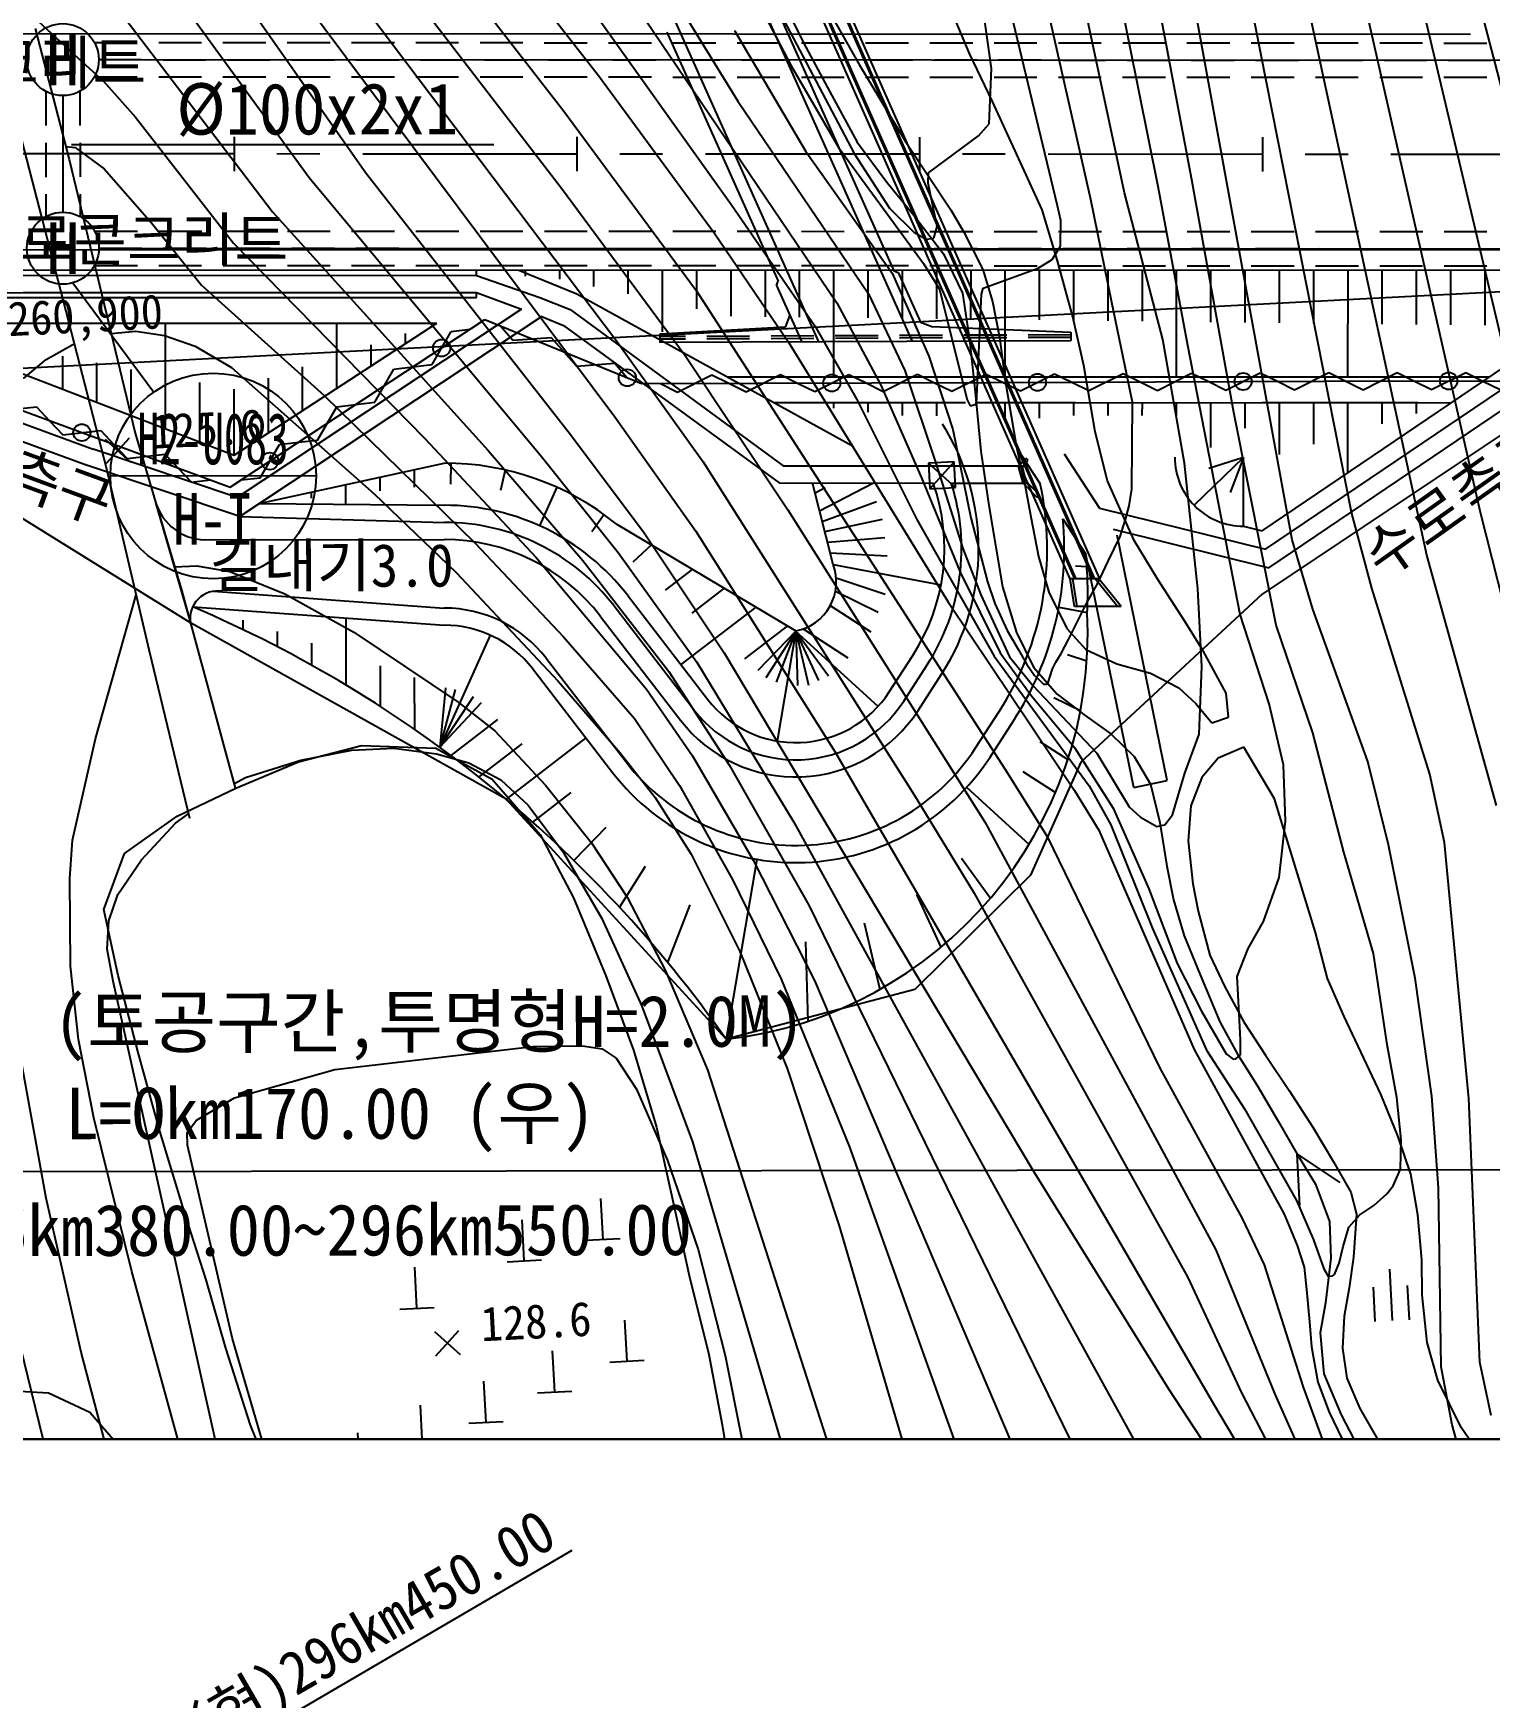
# Model space of a CAD drawing. Header units: millimetres. Extents: x 14054 to 14850, y 1103 to 1809.
# Drawn here: x 14189.6 to 14274.6, y 1376.3 to 1473.4 of the extents above; entities that cross this region are included whole.
import ezdxf
from ezdxf.enums import TextEntityAlignment as Align
from ezdxf.xclip import XClip

# ---------------------------------------------------------------- set-up
doc = ezdxf.new("R2010")
doc.units = ezdxf.units.MM
doc.header["$LTSCALE"] = 10
doc.header["$MEASUREMENT"] = 0
doc.header["$XCLIPFRAME"] = 2
doc.linetypes.add('CENTER', pattern=[2, 1.25, -0.25, 0.25, -0.25])
doc.linetypes.add('HIDDEN', pattern=[0.375, 0.25, -0.125])
for name, color, linetype in [('TN-MANH', 4, 'Continuous'), ('TZ-BASE', 253, 'Continuous'), ('TZ-CABL', 4, 'Continuous'), ('TZ-LEAL', 1, 'Continuous'), ('TZ-LEAT', 3, 'Continuous')]:
    doc.layers.add(name, color=color, linetype=linetype)
doc.layers.add('TX-PAPR', color=2, linetype='Continuous', plot=False)
doc.styles.add('GR', font='GulimChe.ttf')
doc.styles.add('HANA', font='GulimChe.ttf')
doc.styles.get("Standard").update_dxf_attribs({"font": 'GulimChe.ttf'})
doc.styles.add('굴림체', font='GulimChe.ttf')
doc.linetypes.add('I_LINE', pattern='A,3.5,["I",Standard,S=1,R=0,X=-1,Y=-0.5],3.5', length=7)
doc.linetypes.add('ZIGZAG', pattern='A,0.0001,-0.2,[131,ltypeshp.shx,S=0.2,R=0,X=-0.2,Y=0],-0.4,[131,ltypeshp.shx,S=0.2,R=180,X=0.2,Y=0],-0.2', length=0.8001)
doc.dimstyles.get("Standard").update_dxf_attribs({"dimtxt": 0.18, "dimasz": 0.18, "dimexe": 0.18, "dimexo": 0.0625, "dimgap": 0.09, "dimtad": 0, "dimtih": 1, "dimtoh": 1, "dimdec": 4, "dimzin": 0, "dimdsep": 46, "dimtxsty": 'Standard', "dimcen": 0.09, "dimadec": 0, "dimazin": 0, "dimtfac": 1, "dimtdec": 4, "dimtofl": 0, "dimtmove": 0, "dimatfit": 3, "dimfxl": 0, "dimtolj": 1, "dimtzin": 0, "dimarcsym": 0})

# ---------------------------------------------------------------- blocks, each defined once
blk = doc.blocks.new('JD-SSG3')
at = {"layer": 'TZ-BASE'}
for p, q in [((85.245, 28.416), (108.761, -24.807)), ((85.522, 28.416), (109.038, -24.807)), ((85.599, 28.416), (109.115, -24.807)), ((86.62, 28.416), (110.136, -24.807)), ((86.696, 28.415), (110.213, -24.807)), ((86.972, 28.415), (110.489, -24.807)), ((77.084, 23.025, 112), (89.392, 3.058, 112)), ((74.611, 21.697, 113), (95.175, -8.715, 113)), ((63.198, 18.698, 117), (79.096, -2.019, 117)), ((108.037, -3.054, 110), (102.712, 19.171, 110)), ((109.997, -2.674, 111), (105.085, 19.023, 111)), ((111.957, -2.294, 112), (107.349, 19.297, 112)), ((113.917, -1.914, 113), (109.715, 19.017, 113)), ((115.876, -1.534, 114), (112.049, 18.807, 114)), ((61.211, 17.058, 118), (82.319, -10.929, 118)), ((67.603, 17.446, 116), (79.181, 2.55, 116)), ((59.044, 15.656, 119), (82.224, -15.364, 119)), ((72.023, 16.428, 115), (81.254, 4.551, 115)), ((75.588, 15.859, 114), (89.018, -2.994, 114)), ((56.839, 14.351, 120), (67.678, -1.118, 120)), ((88.063, 13.666, 110), (92.5, 5.127, 110)), ((88.812, 13.996, 109), (96.186, 0.005, 109)), ((48.796, -3.795), (44.752, 11.709)), ((54.611, 12.031, 121), (64.371, -1.389, 121)), ((84.171, 11.211, 164.723), (94.102, -10.988, 164.723)), ((89.638, 11.235, 164.723), (99.569, -10.965, 164.723)), ((132.73, -20.946, 118), (125.51, 10.789, 118)), ((117.836, -1.154, 115), (115.788, 10.068, 115)), ((125.205, -20.925, 116), (119.043, 10.198, 116)), ((140.304, -37.726, 119), (128.915, 10.432, 119)), ((91.757, 9.443), (93.233, 6.461)), ((102.904, 5.849, 107.485), (101.51, 9.188, 107.485)), ((53.323, 8.281, 122), (62.244, -3.388, 122)), ((104.187, 4.968, 109), (103.712, 8.418, 109)), ((139.197, -16.3, 120), (132.686, 8.703, 120)), ((132.144, 6.952), (0.003, 7)), ((48.396, 7.302, 126.025), (50.366, -0.345, 126.025)), ((48.553, 7.747, 123), (50.913, 5.546, 123)), ((85.247, 7.092, 164.723), (91.748, -7.44, 164.723)), ((89.189, 7.181, 111), (93.365, 0.119, 111)), ((91.992, 7.686, 164.723), (98.492, -6.845, 164.723)), ((95.08, 7.662, 107.485), (96.472, 5.206, 107.485)), ((129.603, -23.429, 117), (122.862, 7.698, 117)), ((93.233, 6.461), (94.626, 3.857)), ((104.254, 3.034, 107.485), (102.904, 5.849, 107.485)), ((50.913, 5.546, 123), (52.376, 4.228, 123)), ((92.5, 5.127, 110), (95.29, 0.342, 110)), ((96.472, 5.206, 107.485), (97.674, 3.19, 107.485)), ((104.052, 1.745, 109), (104.187, 4.968, 109)), ((52.376, 4.228, 123), (54.253, 2.125, 123)), ((81.254, 4.551, 115), (88.004, -4.617, 115)), ((89.392, 3.058, 112), (97.009, -8.177, 112)), ((94.626, 3.857), (96.355, 0.666)), ((97.674, 3.19, 107.485), (99.172, 0.712, 107.485)), ((105.794, -0.305, 107.485), (104.254, 3.034, 107.485)), ((54.253, 2.125, 123), (59.953, -5.234, 123)), ((79.181, 2.55, 116), (86.983, -8.012, 116)), ((60, 0.978), (60, -1.022)), ((100.527, -1.118, 109), (103.442, 1.032, 109)), ((103.442, 1.032, 109), (104.052, 1.745, 109)), ((50.171, 0.413, 124), (50.718, 0.349, 124)), ((50.718, 0.349, 124), (52.408, -0.88, 124)), ((80, 0.971), (80, -1.029)), ((93.365, 0.119, 111), (98.393, -6.985, 111)), ((95.29, 0.342, 110), (100.23, -6.415, 110)), ((96.186, 0.005, 109), (98.244, -3.187, 109)), ((96.355, 0.666), (98.083, -1.665)), ((99.172, 0.712, 107.485), (100.479, -1.261, 107.485)), ((100, 0.963), (100, -1.037)), ((120, 0.956), (120, -1.044)), ((-0.005, -14.992), (280, -0.472)), ((50.366, -0.345, 126.025), (52.548, -9.358, 126.025)), ((52.408, -0.88, 124), (55.184, -4.031, 124)), ((107.146, -3.288, 107.485), (105.794, -0.305, 107.485)), ((64.371, -1.389, 121), (77.929, -17.668, 121)), ((67.678, -1.118, 120), (79.623, -16.393, 120)), ((98.083, -1.665), (99.642, -3.575)), ((100.479, -1.261, 107.485), (101.828, -3.276, 107.485)), ((100.494, -1.733, 109), (100.527, -1.118, 109)), ((101.016, -4.254, 109), (100.494, -1.733, 109)), ((115.645, -11.199, 113), (113.917, -1.914, 113)), ((118.328, -15.106, 114), (115.876, -1.534, 114)), ((121.737, -22.531, 115), (117.836, -1.154, 115)), ((79.096, -2.019, 117), (86.322, -11.787, 117)), ((111.207, -8.688, 111), (109.997, -2.674, 111)), ((114.198, -10.839, 112), (111.957, -2.294, 112)), ((52.544, -18.335), (48.796, -3.795)), ((62.244, -3.388, 122), (74.824, -17.33, 122)), ((89.018, -2.994, 114), (93.888, -10.048, 114)), ((98.244, -3.187, 109), (99.662, -4.581, 109)), ((99.642, -3.575), (101.391, -5.841)), ((101.828, -3.276, 107.485), (102.586, -4.578, 107.485)), ((108.055, -6.25, 107.485), (107.146, -3.288, 107.485)), ((108.239, -3.897, 110), (108.037, -3.054, 110)), ((55.184, -4.031, 124), (58.087, -7.673, 124)), ((88.004, -4.617, 115), (92.349, -10.999, 115)), ((99.662, -4.581, 109), (100.376, -4.996, 109)), ((100.836, -4.93, 109), (101.016, -4.254, 109)), ((102.586, -4.578, 107.485), (103.684, -6.762, 107.485)), ((108.211, -5.391, 110), (108.239, -3.897, 110)), ((59.953, -5.234, 123), (71.132, -16.622, 123)), ((100.376, -4.996, 109), (100.836, -4.93, 109)), ((107.741, -6.181, 110), (108.211, -5.391, 110)), ((264.797, -6.863), (-0.002, -6.779)), ((100.23, -6.415, 110), (101.166, -7.908, 110)), ((101.391, -5.841), (102.509, -8.152)), ((103.684, -6.762, 107.485), (104.254, -8.632, 107.485)), ((103.699, -7.841, 110), (106.925, -6.677, 110)), ((106.925, -6.677, 110), (107.741, -6.181, 110)), ((108.944, -9.527, 107.485), (108.055, -6.25, 107.485)), ((27.757, -7.088), (74.142, -7.103)), ((58.087, -7.673, 124), (65.245, -14.115, 124)), ((74.142, -7.103), (74.142, -6.802)), ((74.142, -7.103), (77.84, -8.386)), ((76.605, -6.803), (79.997, -8.184)), ((76.998, -7.158), (76.998, -6.803)), ((78.998, -7.323), (78.998, -6.804)), ((80.998, -7.757), (80.998, -6.805)), ((82.998, -8.191), (82.998, -6.805)), ((84.997, -10.403), (84.998, -6.806)), ((86.997, -9.059), (86.998, -6.807)), ((88.997, -9.493), (88.998, -6.807)), ((90.997, -9.517), (90.998, -6.808)), ((91.647, -7.704, 164.723), (91.748, -7.44, 164.723)), ((91.647, -7.704, 164.723), (93.118, -10.992, 164.723)), ((92.997, -9.54), (92.998, -6.808)), ((94.996, -13.019), (94.998, -6.809)), ((96.997, -9.588), (96.998, -6.81)), ((98.393, -6.985, 111), (100.529, -11.813, 111)), ((98.492, -6.845, 164.723), (98.757, -6.946, 164.723)), ((98.757, -6.946, 164.723), (100.048, -9.834, 164.723)), ((98.997, -9.612), (98.998, -6.81)), ((100.997, -9.636), (100.998, -6.811)), ((102.997, -9.659), (102.998, -6.812)), ((104.996, -13.022), (104.998, -6.812)), ((106.997, -9.707), (106.998, -6.813)), ((108.997, -9.731), (108.998, -6.813)), ((110.997, -9.754), (110.998, -6.814)), ((112.997, -9.778), (112.998, -6.815)), ((114.996, -13.025), (114.998, -6.815)), ((116.997, -9.826), (116.998, -6.816)), ((118.997, -9.849), (118.998, -6.817)), ((120.997, -9.873), (120.998, -6.817)), ((122.997, -9.897), (122.998, -6.818)), ((124.996, -13.029), (124.998, -6.819)), ((126.997, -9.944), (126.998, -6.819)), ((128.997, -9.968), (128.998, -6.82)), ((130.997, -9.992), (130.998, -6.82)), ((132.997, -10.016), (132.998, -6.821)), ((27.756, -8.088), (74.142, -8.103)), ((27.756, -8.388), (74.142, -8.403)), ((32.176, -8.089), (70.847, -8.101)), ((32.176, -8.389), (70.847, -8.401)), ((74.142, -8.403), (74.142, -8.103)), ((74.142, -8.103), (76.777, -9.076)), ((77.84, -8.386), (79.606, -9.105)), ((79.997, -8.184), (96.09, -17.04)), ((86.983, -8.012, 116), (104.98, -35.884, 116)), ((95.175, -8.715, 113), (97.731, -13.506, 113)), ((97.009, -8.177, 112), (99.13, -12.659, 112)), ((101.166, -7.908, 110), (101.928, -10.966, 110)), ((102.509, -8.152), (102.913, -10.862)), ((103.326, -14.623, 110), (103.612, -8.204, 110)), ((103.612, -8.204, 110), (103.699, -7.841, 110)), ((104.254, -8.632, 107.485), (104.658, -10.712, 107.485)), ((112.422, -14.499, 111), (111.207, -8.688, 111)), ((119.993, -22.007), (139.998, -8.473)), ((52.548, -9.358, 126.025), (54.221, -16.313, 126.025)), ((76.777, -9.076), (60.178, -20.066)), ((77.947, -9.509), (60.323, -21.169)), ((77.947, -9.509), (79.214, -10.025)), ((79.606, -9.105), (92.042, -18.217)), ((92.181, -10.123, 164.723), (92.433, -9.462, 164.723)), ((109.58, -12.363, 107.485), (108.944, -9.527, 107.485)), ((120.185, -23.085), (140.368, -9.43)), ((39.997, -9.892), (71.833, -9.902)), ((39.997, -9.892), (59.994, -17.588)), ((52.819, -10.486, 125), (54.266, -10.356, 125)), ((54.266, -10.356, 125), (55.931, -10.605, 125)), ((55.931, -10.605, 125), (57.729, -11.244, 125)), ((55.995, -16.049), (55.997, -9.897)), ((59.994, -17.588), (71.833, -9.902)), ((65.996, -13.692), (65.997, -9.9)), ((69.997, -11.094), (69.997, -10.498)), ((71.546, -12.309), (72.666, -10.373)), ((72.666, -10.373), (73.776, -10.241)), ((75.535, -10.052), (76.272, -10.893)), ((79.214, -10.025), (91.802, -19.217)), ((92.181, -10.123, 164.723), (84.835, -10.527, 164.723)), ((84.835, -10.527, 164.723), (84.838, -11.027, 164.723)), ((93.888, -10.048, 114), (96.332, -14.352, 114)), ((100.048, -9.834, 164.723), (100.709, -10.086, 164.723)), ((100.709, -10.086, 164.723), (108.83, -10.426, 164.723)), ((108.83, -10.426, 164.723), (108.833, -10.926, 164.723)), ((120.377, -24.162), (140.738, -10.387)), ((49.034, -12.007, 125), (50.583, -11.14, 125)), ((50.583, -11.14, 125), (50.681, -11.11, 125)), ((57.729, -11.244, 125), (59.851, -12.483, 125)), ((67.996, -12.393), (67.996, -11.147)), ((76.272, -10.893), (78.502, -10.723)), ((78.502, -10.723), (79.239, -11.564)), ((79.239, -11.564), (79.975, -12.405)), ((82.319, -10.929, 118), (87.369, -17.977, 118)), ((108.833, -10.926, 164.723), (84.838, -11.027, 164.723)), ((92.349, -10.999, 115), (94.933, -15.199, 115)), ((101.928, -10.966, 110), (102.775, -14.37, 110)), ((102.913, -10.862), (103.234, -13.91)), ((104.658, -10.712, 107.485), (105.02, -13.36, 107.485)), ((115.45, -18.066, 112), (114.198, -10.839, 112)), ((118.698, -26.884, 113), (115.645, -11.199, 113)), ((47.704, -13.12, 125), (49.034, -12.007, 125)), ((49.996, -13.74), (49.996, -11.817)), ((51.995, -14.509), (51.996, -12.202)), ((53.995, -15.279), (53.996, -12.588)), ((59.851, -12.483, 125), (68.162, -19.843, 125)), ((63.995, -14.99), (63.996, -12.445)), ((68.205, -14.509), (69.325, -12.574)), ((69.325, -12.574), (70.435, -12.441)), ((70.435, -12.441), (71.546, -12.309)), ((79.975, -12.405), (82.205, -12.235)), ((82.205, -12.235), (82.942, -13.076)), ((86.322, -11.787, 117), (92.315, -20.786, 117)), ((100.529, -11.813, 111), (101.93, -16.087, 111)), ((110.239, -16.23, 107.485), (109.58, -12.363, 107.485)), ((139.996, -12.363), (119.992, -25.707)), ((139.996, -12.363), (119.992, -25.707)), ((57.995, -16.818), (57.996, -13.358)), ((61.995, -16.289), (61.996, -13.094)), ((84.875, -13.413), (85.876, -13.91)), ((85.876, -13.91), (87.874, -12.904)), ((87.874, -12.904), (88.875, -13.401)), ((88.78, -13.017), (133.261, -13.031)), ((88.875, -13.401), (89.876, -13.898)), ((89.876, -13.898), (91.874, -12.893)), ((91.874, -12.893), (92.875, -13.39)), ((92.875, -13.39), (93.876, -13.887)), ((93.876, -13.887), (95.874, -12.882)), ((95.874, -12.882), (96.875, -13.379)), ((96.875, -13.379), (97.876, -13.876)), ((97.731, -13.506, 113), (100.119, -18.922, 113)), ((97.876, -13.876), (99.874, -12.87)), ((99.13, -12.659, 112), (100.943, -18.061, 112)), ((99.874, -12.87), (100.875, -13.367)), ((100.875, -13.367), (101.876, -13.865)), ((101.876, -13.865), (103.874, -12.859)), ((103.874, -12.859), (104.875, -13.356)), ((104.875, -13.352), (105.877, -13.847)), ((105.02, -13.36, 107.485), (105.339, -15.294, 107.485)), ((105.877, -13.847), (107.873, -12.839)), ((107.873, -12.839), (108.875, -13.335)), ((108.875, -13.335), (109.877, -13.83)), ((109.877, -13.83), (111.873, -12.822)), ((111.873, -12.822), (112.875, -13.318)), ((112.875, -13.318), (113.877, -13.814)), ((113.877, -13.814), (115.873, -12.805)), ((115.873, -12.805), (116.875, -13.301)), ((116.875, -13.301), (117.877, -13.797)), ((117.877, -13.797), (119.873, -12.788)), ((119.873, -12.788), (120.875, -13.284)), ((119.996, -13.027), (129.09, -13.03)), ((120.875, -13.284), (121.877, -13.78)), ((121.877, -13.78), (123.873, -12.772)), ((123.873, -12.772), (124.875, -13.267)), ((124.875, -13.278), (125.875, -13.777)), ((125.875, -13.777), (127.874, -12.774)), ((127.874, -12.774), (128.875, -13.273)), ((128.875, -13.273), (129.875, -13.772)), ((129.875, -13.772), (131.874, -12.769)), ((131.874, -12.769), (132.875, -13.268)), ((132.875, -13.268), (133.875, -13.767)), ((57.446, -27.372), (35.332, -13.664)), ((57.446, -27.372), (35.332, -13.664)), ((59.994, -17.588), (59.996, -13.743)), ((65.245, -14.115, 124), (74.057, -22.723, 124)), ((67.095, -14.641), (68.205, -14.509)), ((91.507, -14.518), (102.675, -14.522)), ((94.996, -14.842), (94.996, -14.519)), ((96.332, -14.352, 114), (99.838, -21.345, 114)), ((96.995, -15.085), (96.996, -14.52)), ((98.995, -15.28), (98.996, -14.52)), ((99.996, -14.521), (102.675, -14.522)), ((100.995, -15.304), (100.996, -14.521)), ((102.775, -14.37, 110), (102.941, -14.718, 110)), ((103.234, -13.91), (103.577, -17.357)), ((103.244, -14.522), (109.09, -14.524)), ((103.244, -14.522), (131.044, -14.531)), ((104.995, -15.431), (104.996, -14.522)), ((106.995, -15.432), (106.996, -14.523)), ((106.995, -15.432), (106.996, -14.523)), ((108.995, -15.283), (108.996, -14.524)), ((110.995, -15.283), (110.996, -14.524)), ((112.39, -19.582, 111), (112.422, -14.499, 111)), ((112.995, -15.284), (112.996, -14.525)), ((114.995, -15.285), (114.996, -14.525)), ((116.995, -17.144), (116.996, -14.526)), ((118.995, -16.009), (118.996, -14.527)), ((119.996, -14.527), (129.09, -14.53)), ((120.995, -17.547), (120.996, -14.527)), ((122.995, -16.95), (122.996, -14.528)), ((124.994, -18.624), (124.996, -14.529)), ((126.995, -15.757), (126.996, -14.529)), ((128.995, -15.16), (128.996, -14.53)), ((130.996, -14.564), (130.996, -14.531)), ((46.246, -15.016), (48.468, -14.769)), ((48.468, -14.769), (49.234, -15.584)), ((64.864, -16.709), (65.985, -14.774)), ((65.985, -14.774), (67.095, -14.641)), ((82.224, -15.364, 119), (86.949, -22.03, 119)), ((94.933, -15.199, 115), (101.69, -26.184, 115)), ((102.941, -14.718, 110), (103.326, -14.623, 110)), ((105.339, -15.294, 107.485), (105.658, -17.122, 107.485)), ((120.799, -27.508, 114), (118.328, -15.106, 114)), ((49.234, -15.584), (49.999, -16.399)), ((49.999, -16.399), (52.222, -16.153)), ((52.222, -16.153), (52.987, -16.968)), ((54.221, -16.313, 126.025), (56.949, -25.536, 126.025)), ((79.623, -16.393, 120), (83.923, -22.122, 120)), ((101.93, -16.087, 111), (102.981, -21.253, 111)), ((110.959, -19.088, 107.485), (110.239, -16.23, 107.485)), ((60.178, -20.066), (51.766, -17.247)), ((52.471, -16.654, 125.604), (53.957, -17.993, 125.604)), ((52.545, -18.066, 125.604), (53.884, -16.581, 125.604)), ((52.987, -16.968), (53.752, -17.783)), ((61.524, -18.909), (62.644, -16.974)), ((62.644, -16.974), (63.754, -16.841)), ((63.754, -16.841), (64.864, -16.709)), ((71.132, -16.622, 123), (77.628, -23.555, 123)), ((74.824, -17.33, 122), (80.35, -23.739, 122)), ((103.577, -17.357), (104.045, -20.53)), ((105.658, -17.122, 107.485), (106.146, -19.306, 107.485)), ((60.323, -21.169), (51.448, -18.195)), ((55.065, -29.028), (52.544, -18.335)), ((53.752, -17.783), (55.975, -17.536)), ((55.975, -17.536), (56.74, -18.351)), ((56.74, -18.351), (57.509, -19.162)), ((61.468, -20.411), (72.25, -18.057)), ((70.499, -18.439), (70.5, -19.469)), ((72.646, -18.061), (72.617, -19.291)), ((77.929, -17.668, 121), (82.4, -23.274, 121)), ((87.369, -17.977, 118), (99.688, -37.41, 118)), ((92.042, -18.217), (106.048, -18.221)), ((102.022, -17.976), (100.524, -18.053)), ((100.524, -18.053), (102.099, -19.474)), ((100.524, -18.053), (100.601, -19.551)), ((102.022, -17.976), (100.601, -19.551)), ((100.943, -18.061, 112), (102.517, -23.039, 112)), ((102.099, -19.474), (102.022, -17.976)), ((105.778, -18.235), (106.169, -17.76)), ((106.047, -19.23), (105.778, -18.235)), ((105.893, -17.516), (107.034, -19.268)), ((105.998, -18.283), (106.323, -17.887)), ((106.226, -19.127), (105.998, -18.283)), ((106.169, -17.76), (106.323, -17.887)), ((108.426, -17.517), (110.491, -20.687)), ((116.228, -25.396, 112), (115.45, -18.066, 112)), ((118.901, -17.72), (116.013, -20.512)), ((118.901, -17.72), (116.867, -18.363)), ((118.901, -17.72), (118.118, -19.77)), ((118.9, -21.737), (118.901, -17.72)), ((57.509, -19.162), (58.62, -19.034)), ((60.414, -19.041), (61.524, -18.909)), ((66.5, -19.312), (66.501, -20.46)), ((68.499, -18.876), (68.5, -19.678)), ((75.809, -18.454), (75.536, -19.653)), ((91.802, -19.217), (100.793, -19.219)), ((94.957, -23.981), (93.756, -19.217)), ((94.164, -20.838), (97.27, -19.218)), ((100.119, -18.922, 113), (102.362, -24.418, 113)), ((101.848, -19.22), (106.319, -19.221)), ((106.862, -20.058), (106.047, -19.23)), ((106.146, -19.306, 107.485), (106.485, -21.197, 107.485)), ((107.005, -19.918), (106.226, -19.127)), ((112.52, -22.574, 107.485), (110.959, -19.088, 107.485)), ((55.416, -20.354), (57.446, -27.372)), ((64.5, -19.749), (64.501, -20.095)), ((68.162, -19.843, 125), (72.965, -24.441, 125)), ((78.83, -19.467), (77.819, -21.71)), ((93.9, -19.79), (94.492, -19.481)), ((94.32, -21.454), (97.491, -20.306)), ((100.601, -19.551), (102.099, -19.474)), ((106.862, -20.058), (107.005, -19.918)), ((112.225, -20.547, 111), (112.39, -19.582, 111)), ((60.323, -21.169), (72.254, -21.517)), ((61.468, -20.411), (72.253, -20.517)), ((81.59, -21.06), (80.871, -22.059)), ((92.315, -20.786, 117), (103.826, -39.018, 117)), ((94.471, -22.054), (97.827, -21.325)), ((99.838, -21.345, 114), (104.357, -29.319, 114)), ((102.981, -21.253, 111), (103.958, -24.988, 111)), ((104.045, -20.53), (104.832, -25.278)), ((106.485, -21.197, 107.485), (106.931, -23.509, 107.485)), ((108.364, -21.31), (109.703, -23.366)), ((110.491, -20.687), (120.185, -23.085)), ((111.712, -22.329, 111), (112.012, -21.338, 111)), ((112.012, -21.338, 111), (112.225, -20.547, 111)), ((126.395, -25.358, 116), (125.205, -20.925, 116)), ((137.013, -37.871, 118), (132.73, -20.946, 118)), ((82.297, -21.6), (92.775, -27.849)), ((83.923, -22.122, 120), (88.604, -29.118, 120)), ((86.949, -22.03, 119), (95.061, -34.884, 119)), ((111.007, -23.77, 111), (111.712, -22.329, 111)), ((111.291, -21.915), (120.377, -24.162)), ((114.451, -36.581), (111.519, -22.265)), ((118.9, -21.737), (119.993, -22.007)), ((58.275, -22.534), (72.255, -22.517)), ((74.057, -22.723, 124), (79.21, -28.192, 124)), ((82.4, -23.274, 121), (86.994, -29.676, 121)), ((84.351, -22.824), (83.262, -23.833)), ((94.624, -22.66), (97.966, -22.389)), ((94.784, -23.293), (98.106, -23.468)), ((102.517, -23.039, 112), (103.573, -25.734, 112)), ((113.891, -24.842, 107.485), (112.52, -22.574, 107.485)), ((122.938, -26.577, 115), (121.737, -22.531, 115)), ((56.528, -24.112, 126), (57.815, -24.055, 126)), ((57.815, -24.055, 126), (59.74, -24.372, 126)), ((77.628, -23.555, 123), (84.064, -31.236, 123)), ((80.35, -23.739, 122), (85.36, -30.212, 122)), ((86.741, -24.25), (85.155, -25.471)), ((94.957, -23.981), (101.247, -25.164)), ((106.931, -23.509, 107.485), (107.544, -25.589, 107.485)), ((109.088, -24.046), (109.756, -24.081)), ((112.492, -36.982), (109.703, -23.366)), ((110.391, -25.07, 111), (111.007, -23.77, 111)), ((133.668, -38.031, 117), (129.603, -23.429, 117)), ((59.74, -24.372, 126), (62.964, -25.678, 126)), ((72.965, -24.441, 125), (78.914, -30.784, 125)), ((95.126, -24.751), (97.995, -25.699)), ((102.362, -24.418, 113), (104.695, -29.126, 113)), ((103.958, -24.988, 111), (104.383, -26.24, 111)), ((110.489, -24.807), (108.761, -24.807)), ((109.045, -26.425), (108.793, -24.807)), ((109.198, -26.425), (108.947, -24.807)), ((109.767, -26.215, 111), (110.391, -25.07, 111)), ((111.556, -26.426), (110.253, -24.807)), ((111.752, -26.426), (110.448, -24.807)), ((115.451, -27.256, 107.485), (113.891, -24.842, 107.485)), ((51.902, -34.14, 126), (54.291, -25.748, 126)), ((56.949, -25.536), (60.072, -37.077)), ((58.794, -25.534), (72.261, -26.517)), ((62.964, -25.678, 126), (66.984, -27.927, 126)), ((82.967, -25.781), (87.625, -31.831)), ((88.588, -25.352), (86.699, -26.806)), ((95.083, -25.537), (97.588, -26.755)), ((101.69, -26.184, 115), (109.036, -37.165, 115)), ((103.573, -25.734, 112), (105.235, -29.353, 112)), ((104.832, -25.278), (105.657, -27.946)), ((107.544, -25.589, 107.485), (108.599, -27.709, 107.485)), ((109.147, -27.417, 111), (109.767, -26.215, 111)), ((119.992, -25.707), (109.415, -35.498)), ((119.992, -25.707), (109.415, -35.498)), ((116.463, -29.926, 112), (116.228, -25.396, 112)), ((129.773, -36.213, 116), (126.395, -25.358, 116)), ((57.58, -26.445), (72.262, -27.517)), ((66.51, -27.097), (66.515, -30.999)), ((81.383, -27.001), (86.04, -33.051)), ((82.175, -26.391), (86.833, -32.441)), ((90.436, -26.454), (86.072, -29.813)), ((94.784, -26.373), (97.145, -27.902)), ((104.383, -26.24, 111), (105.109, -27.822, 111)), ((108.126, -26.458), (109.777, -26.769)), ((111.752, -26.426), (109.045, -26.425)), ((120.39, -32.101, 113), (118.698, -26.884, 113)), ((126.155, -35.458, 115), (122.938, -26.577, 115)), ((75.871, -37.667), (57.446, -27.372)), ((75.871, -37.667), (57.446, -27.372)), ((60.51, -27.214), (60.511, -27.77)), ((62.511, -27.883), (62.512, -28.766)), ((66.984, -27.927, 126), (73.064, -32.006, 126)), ((74.942, -28.091), (71.993, -34.63)), ((92.283, -27.555), (89.787, -29.477)), ((92.797, -27.845), (90.551, -30.163)), ((92.788, -27.846), (91.03, -30.593)), ((92.783, -27.847), (91.629, -30.827)), ((92.779, -27.848), (91.68, -34.273)), ((92.722, -27.817), (97.575, -32.25)), ((92.754, -27.836), (94.681, -30.476)), ((92.765, -27.843), (94.099, -30.748)), ((92.771, -27.846), (93.516, -31.02)), ((92.775, -27.849), (92.873, -31.04)), ((93.202, -27.732), (95.811, -29.421)), ((105.109, -27.822, 111), (105.773, -28.958, 111)), ((105.657, -27.946), (106.648, -29.963)), ((108.599, -27.709, 107.485), (109.695, -28.927, 107.485)), ((108.687, -28.339, 111), (109.147, -27.417, 111)), ((116.548, -28.999, 107.485), (115.451, -27.256, 107.485)), ((122.952, -33.792, 114), (120.799, -27.508, 114)), ((57.423, -38.789), (55.065, -29.028)), ((64.512, -28.552), (64.513, -29.841)), ((79.21, -28.192, 124), (83.361, -32.959, 124)), ((88.604, -29.118, 120), (106.605, -59.311, 120)), ((104.695, -29.126, 113), (106.523, -31.642, 113)), ((105.773, -28.958, 111), (106.244, -29.772, 111)), ((108.262, -29.161, 111), (108.687, -28.339, 111)), ((109.695, -28.927, 107.485), (111.504, -29.765, 107.485)), ((117.897, -31.476, 107.485), (116.548, -28.999, 107.485)), ((68.513, -29.89), (68.516, -32.244)), ((77.421, -30.051), (82.078, -36.102)), ((78.213, -29.441), (82.871, -35.491)), ((86.994, -29.676, 121), (92.666, -39.009, 121)), ((98.232, -31.399), (99.598, -29.289)), ((99.071, -31.943), (100.437, -29.833)), ((104.357, -29.319, 114), (109.89, -36.881, 114)), ((105.235, -29.353, 112), (106.598, -31.035, 112)), ((106.244, -29.772, 111), (106.709, -30.451, 111)), ((106.648, -29.963), (108.018, -31.537)), ((107.627, -30.481, 111), (107.762, -30.064, 111)), ((107.762, -30.064, 111), (107.956, -29.664, 111)), ((107.956, -29.664, 111), (108.262, -29.161, 111)), ((108.633, -29.216), (109.757, -29.587)), ((111.504, -29.765, 107.485), (113.48, -30.307, 107.485)), ((116.309, -33.879, 112), (116.463, -29.926, 112)), ((70.514, -30.559), (70.518, -33.581)), ((78.914, -30.784, 125), (82.533, -34.964, 125)), ((85.36, -30.212, 122), (88.91, -35.695, 122)), ((99.91, -32.486), (101.277, -30.376)), ((106.598, -31.035, 112), (110.349, -34.984, 112)), ((106.709, -30.451, 111), (107.037, -30.765, 111)), ((107.037, -30.765, 111), (107.223, -30.951, 111)), ((107.223, -30.951, 111), (107.261, -30.949, 111)), ((107.261, -30.949, 111), (107.399, -30.961, 111)), ((107.399, -30.961, 111), (107.476, -30.938, 111)), ((107.476, -30.938, 111), (107.527, -30.798, 111)), ((107.527, -30.798, 111), (107.627, -30.481, 111)), ((113.48, -30.307, 107.485), (115.122, -31.166, 107.485)), ((72.337, -31.169), (71.993, -34.63)), ((72.896, -31.264), (71.993, -34.63)), ((73.938, -31.698), (71.993, -34.63)), ((74.408, -32.036), (71.993, -34.63)), ((73.064, -32.006, 126), (75.204, -33.667, 126)), ((84.064, -31.236, 123), (86.743, -35.136, 123)), ((106.523, -31.642, 113), (109.028, -34.644, 113)), ((107.83, -31.735), (109.383, -32.49)), ((108.018, -31.537), (109.66, -32.773)), ((115.122, -31.166, 107.485), (116.111, -32.089, 107.485)), ((118.026, -32.884, 107.485), (117.897, -31.476, 107.485)), ((75.362, -33.01), (72.639, -35.107)), ((83.361, -32.959, 124), (85.991, -36.873, 124)), ((103.268, -34.661), (104.634, -32.551)), ((109.66, -32.773), (111.154, -33.842)), ((116.111, -32.089, 107.485), (117.06, -33.202, 107.485)), ((117.06, -33.202, 107.485), (118.026, -32.884, 107.485)), ((121.231, -35.666, 113), (120.39, -32.101, 113)), ((75.204, -33.667, 126), (78.177, -36.837, 126)), ((104.107, -35.204), (105.473, -33.094)), ((111.154, -33.842), (112.523, -35.164)), ((115.471, -36.153, 112), (116.309, -33.879, 112)), ((124.749, -40.747, 114), (122.952, -33.792, 114)), ((50.559, -40.056, 126), (51.902, -34.14, 126)), ((63.758, -35.487, 129.115), (67.434, -34.534, 129.115)), ((63.885, -35.389, 127), (66.877, -34.797, 127)), ((66.877, -34.797, 127), (69.312, -34.678, 127)), ((67.434, -34.534, 129.115), (71.764, -34.694, 129.115)), ((69.312, -34.678, 127), (71.815, -35.011, 127)), ((71.764, -34.694, 129.115), (75.047, -36.496, 129.115)), ((76.791, -34.434), (74.278, -36.368)), ((80.525, -34.083), (75.871, -37.667)), ((95.061, -34.884, 119), (117.145, -72.933, 119)), ((107.015, -34.293), (108.648, -35.351)), ((109.028, -34.644, 113), (111.3, -38.181, 113)), ((118.912, -34.627, 112.972), (117.421, -35.261, 112.972)), ((120.704, -37.651, 112.972), (118.912, -34.627, 112.972)), ((60.103, -37.028, 129.115), (63.758, -35.487, 129.115)), ((60.656, -36.389, 127), (63.885, -35.389, 127)), ((71.815, -35.011, 127), (73.69, -35.552, 127)), ((73.69, -35.552, 127), (75.562, -36.536, 127)), ((82.533, -34.964, 125), (84.561, -37.556, 125)), ((86.743, -35.136, 123), (90.288, -41.222, 123)), ((88.91, -35.695, 122), (93.539, -43.846, 122)), ((104.98, -35.884, 116), (107.447, -39.835, 116)), ((109.415, -35.498), (106.473, -42.102)), ((109.415, -35.498), (106.473, -42.102)), ((110.349, -34.984, 112), (112.225, -38.114, 112)), ((112.523, -35.164), (113.472, -36.781)), ((117.421, -35.261, 112.972), (116.477, -36.397, 112.972)), ((121.346, -38.941, 113), (121.231, -35.666, 113)), ((127.361, -40.325, 115), (126.155, -35.458, 115)), ((59.986, -36.759, 127), (60.656, -36.389, 127)), ((75.047, -36.496, 129.115), (77.848, -39.727, 129.115)), ((75.562, -36.536, 127), (77.165, -38.01, 127)), ((78.177, -36.837, 126), (80.853, -40.216, 126)), ((85.991, -36.873, 124), (89.089, -42.34, 124)), ((106.031, -36.039), (107.933, -37.271)), ((109.89, -36.881, 114), (111.164, -39.166, 114)), ((112.492, -36.982), (114.451, -36.581)), ((113.472, -36.781), (114.023, -39.03)), ((114.76, -38.581, 112), (115.471, -36.153, 112)), ((116.477, -36.397, 112.972), (115.829, -38.059, 112.972)), ((130.623, -40.183, 116), (129.773, -36.213, 116)), ((56.68, -38.653, 129.115), (60.103, -37.028, 129.115)), ((88.705, -51.671), (75.871, -37.667)), ((88.705, -51.671), (75.871, -37.667)), ((79.651, -37.28), (77.416, -39.001)), ((84.561, -37.556, 125), (86.677, -40.862, 125)), ((99.688, -37.41, 118), (103.183, -43.147, 118)), ((102.743, -36.971), (106.389, -40.301)), ((109.036, -37.165, 115), (110.456, -39.464, 115)), ((123.094, -45.445, 112.972), (120.704, -37.651, 112.972)), ((53.593, -40.823, 129.115), (56.68, -38.653, 129.115)), ((56.579, -39.064, 127), (57.353, -38.499, 127)), ((77.165, -38.01, 127), (79.213, -40.767, 127)), ((111.3, -38.181, 113), (113.373, -42.903, 113)), ((112.225, -38.114, 112), (112.894, -38.717, 112)), ((112.894, -38.717, 112), (113.839, -39.266, 112)), ((114.312, -39.162, 112), (114.76, -38.581, 112)), ((115.829, -38.059, 112.972), (115.664, -40.098, 112.972)), ((54.584, -41.206, 127), (56.579, -39.064, 127)), ((77.848, -39.727, 129.115), (79.81, -43.423, 129.115)), ((81.692, -39.311), (79.824, -41.239)), ((92.666, -39.009, 121), (113.222, -76.329, 121)), ((103.826, -39.018, 117), (117.288, -63.961, 117)), ((110.456, -39.464, 115), (116.027, -52.269, 115)), ((111.164, -39.166, 114), (113.59, -45.215, 114)), ((113.839, -39.266, 112), (114.312, -39.162, 112)), ((114.023, -39.03), (114.427, -41.572)), ((120.971, -42.241, 113), (121.346, -38.941, 113)), ((50.403, -42.29, 126), (50.559, -40.056, 126)), ((79.213, -40.767, 127), (81.45, -44.624, 127)), ((80.853, -40.216, 126), (82.937, -43.386, 126)), ((107.447, -39.835, 116), (114, -53.308, 116)), ((115.664, -40.098, 112.972), (115.942, -42.599, 112.972)), ((126.492, -46.66, 114), (124.749, -40.747, 114)), ((128.913, -48.098, 115), (127.361, -40.325, 115)), ((132.052, -55.125, 116), (130.623, -40.183, 116)), ((52.402, -44.105, 129.115), (53.593, -40.823, 129.115)), ((53.219, -43.226, 127), (54.584, -41.206, 127)), ((83.987, -41.596), (82.477, -43.956)), ((86.677, -40.862, 125), (89.502, -46.54, 125)), ((90.5, -41.173), (88.705, -51.671)), ((90.288, -41.222, 123), (93.868, -48.24, 123)), ((102.437, -41.1), (104.139, -43.431)), ((114.427, -41.572), (114.809, -43.526)), ((50.453, -47.41, 126), (50.403, -42.29, 126)), ((89.089, -42.34, 124), (91.925, -48.161, 124)), ((106.473, -42.102), (99.718, -48.763)), ((106.473, -42.102), (99.718, -48.763)), ((115.942, -42.599, 112.972), (116.26, -44.196, 112.972)), ((120.064, -44.804, 113), (120.971, -42.241, 113)), ((52.692, -44.752, 127), (53.219, -43.226, 127)), ((79.81, -43.423, 129.115), (81.69, -47.96, 129.115)), ((82.937, -43.386, 126), (85.176, -47.678, 126)), ((99.827, -43.217), (101.243, -46.299)), ((103.183, -43.147, 118), (115.655, -65.561, 118)), ((113.373, -42.903, 113), (115.034, -47.254, 113)), ((114.809, -43.526), (115.443, -45.627)), ((53.229, -47.95, 129.115), (52.402, -44.105, 129.115)), ((81.45, -44.624, 127), (83.794, -49.743, 127)), ((86.599, -43.82), (85.296, -47.185)), ((93.539, -43.846, 122), (110.033, -77.577, 122)), ((116.26, -44.196, 112.972), (116.938, -46.759, 112.972)), ((52.589, -46.418, 127), (52.692, -44.752, 127)), ((96.771, -44.883), (97.681, -48.758)), ((113.59, -45.215, 114), (116.747, -52.303, 114)), ((115.443, -45.627), (116.372, -47.916)), ((119.162, -46.381, 113), (120.064, -44.804, 113)), ((123.792, -48.134, 112.972), (123.094, -45.445, 112.972)), ((52.942, -48.279, 127), (52.589, -46.418, 127)), ((89.502, -46.54, 125), (92.267, -53.366, 125)), ((93.331, -45.99), (93.472, -50.619)), ((118.534, -48, 113), (119.162, -46.381, 113)), ((50.913, -51.676, 126), (50.453, -47.41, 126)), ((115.034, -47.254, 113), (116.452, -50.022, 113)), ((116.938, -46.759, 112.972), (117.803, -48.608, 112.972)), ((127.289, -51.97, 114), (126.492, -46.66, 114)), ((59.963, -79.819, 127), (52.942, -48.279, 127)), ((54.393, -52.446, 129.115), (53.229, -47.95, 129.115)), ((81.69, -47.96, 129.115), (83.295, -52.308, 129.115)), ((85.176, -47.678, 126), (87.617, -53.459, 126)), ((91.925, -48.161, 124), (95.882, -57.915, 124)), ((93.868, -48.24, 123), (107.064, -79.226, 123)), ((116.372, -47.916), (117.512, -50.647)), ((118.648, -50.181, 113), (118.534, -48, 113)), ((124.764, -50.339, 112.972), (123.792, -48.134, 112.972)), ((129.897, -54.99, 115), (128.913, -48.098, 115)), ((99.718, -48.763), (88.705, -51.671)), ((99.718, -48.763), (88.705, -51.671)), ((117.803, -48.608, 112.972), (118.942, -50.687, 112.972)), ((49.022, -60.931, 125), (46.988, -49.683, 125)), ((83.794, -49.743, 127), (86.752, -57.655, 127)), ((116.452, -50.022, 113), (117.894, -52.517, 113)), ((118.727, -51.708, 113), (118.648, -50.181, 113)), ((125.587, -52.082, 112.972), (124.764, -50.339, 112.972)), ((117.512, -50.647), (118.546, -52.537)), ((118.942, -50.687, 112.972), (120.186, -52.597, 112.972)), ((51.804, -56.263, 126), (50.913, -51.676, 126)), ((65.884, -53.427, 128), (77.421, -52.09, 128)), ((77.421, -52.09, 128), (80.318, -52.056, 128)), ((80.318, -52.056, 128), (81.468, -52.224, 128)), ((81.468, -52.224, 128), (82.3, -52.775, 128)), ((83.295, -52.308, 129.115), (84.649, -56.804, 129.115)), ((116.027, -52.269, 115), (121.265, -61.876, 115)), ((116.747, -52.303, 114), (118.957, -55.735, 114)), ((118.717, -52.583, 113), (118.727, -51.708, 113)), ((126.917, -54.875, 112.972), (125.587, -52.082, 112.972)), ((127.842, -55.074, 114), (127.289, -51.97, 114)), ((55.663, -57.026, 129.115), (54.393, -52.446, 129.115)), ((82.3, -52.775, 128), (83.479, -54.579, 128)), ((92.267, -53.366, 125), (95.291, -62.491, 125)), ((114, -53.308, 116), (118.814, -62.123, 116)), ((117.894, -52.517, 113), (118.292, -52.824, 113)), ((118.292, -52.824, 113), (118.456, -52.816, 113)), ((118.456, -52.816, 113), (118.717, -52.583, 113)), ((118.546, -52.537), (119.684, -54.321)), ((120.186, -52.597, 112.972), (121.556, -54.654, 112.972)), ((60.014, -55.077, 128), (65.884, -53.427, 128)), ((87.617, -53.459, 126), (96.459, -80.85, 126)), ((119.684, -54.321), (120.929, -56.442)), ((57.795, -56.382, 128), (60.014, -55.077, 128)), ((83.479, -54.579, 128), (85.294, -58.748, 128)), ((121.556, -54.654, 112.972), (122.947, -56.796, 112.972)), ((127.909, -57.312, 112.972), (126.917, -54.875, 112.972)), ((128.1, -57.54, 114), (127.842, -55.074, 114)), ((130.275, -60.345, 115), (129.897, -54.99, 115)), ((132.691, -70.513, 116), (132.052, -55.125, 116)), ((54.028, -65.221, 126), (51.804, -56.263, 126)), ((118.957, -55.735, 114), (121.984, -61.076, 114)), ((57.144, -61.9, 129.115), (55.663, -57.026, 129.115)), ((57.259, -57.118, 128), (57.795, -56.382, 128)), ((57.287, -57.848, 128), (57.259, -57.118, 128)), ((84.649, -56.804, 129.115), (85.56, -60.922, 129.115)), ((120.929, -56.442), (122.025, -58.373)), ((122.947, -56.796, 112.972), (124.149, -58.811, 112.972)), ((59.903, -69.137, 128), (57.287, -57.848, 128)), ((86.752, -57.655, 127), (93.872, -81.809, 127)), ((95.882, -57.915, 124), (103.793, -80.03, 124)), ((128.669, -59.539, 112.972), (127.909, -57.312, 112.972)), ((128.058, -59.239, 114), (128.1, -57.54, 114)), ((85.294, -58.748, 128), (87.082, -63.929, 128)), ((122.191, -61.369), (122.025, -58.373)), ((122.025, -58.373), (124.526, -60.03)), ((122.025, -58.373), (123.1, -60.116)), ((124.149, -58.811, 112.972), (125.161, -60.596, 112.972)), ((106.605, -59.311, 120), (114.514, -72.069, 120)), ((123.1, -60.116), (123.924, -62.301)), ((127.638, -60.225, 114), (128.058, -59.239, 114)), ((129.073, -61.913, 112.972), (128.669, -59.539, 112.972)), ((51.067, -69.924, 125), (49.022, -60.931, 125)), ((81.529, -63.347, 128.778), (81.405, -60.95, 128.778)), ((85.56, -60.922, 129.115), (86.557, -65.461, 129.115)), ((121.984, -61.076, 114), (122.98, -63.375, 114)), ((125.161, -60.596, 112.972), (125.5, -61.877, 112.972)), ((126.502, -61.36, 114), (127.264, -60.683, 114)), ((127.264, -60.683, 114), (127.638, -60.225, 114)), ((130.438, -70.778, 115), (130.275, -60.345, 115)), ((58.369, -65.703, 129.115), (57.144, -61.9, 129.115)), ((118.814, -62.123, 116), (120.109, -64.826, 116)), ((121.265, -61.876, 115), (121.563, -62.579, 115)), ((125.053, -62.63, 114), (125.694, -61.919, 114)), ((125.5, -61.877, 112.972), (125.316, -64.379, 112.972)), ((125.694, -61.919, 114), (126.502, -61.36, 114)), ((129.309, -64.54, 112.972), (129.073, -61.913, 112.972)), ((76.928, -64.595, 128.778), (76.804, -62.198, 128.778)), ((95.291, -62.491, 125), (102.528, -87.116, 125)), ((121.563, -62.579, 115), (122.025, -63.693, 115)), ((123.924, -62.301), (123.991, -64.445)), ((124.713, -63.763, 114), (125.053, -62.63, 114)), ((80.531, -63.399, 128.778), (82.528, -63.295, 128.778)), ((87.082, -63.929, 128), (88.645, -70.122, 128)), ((117.288, -63.961, 117), (120.72, -72.372, 117)), ((122.025, -63.693, 115), (122.431, -64.957, 115)), ((122.98, -63.375, 114), (123.585, -65.057, 114)), ((124.485, -64.731, 114), (124.713, -63.763, 114)), ((70.67, -67.361, 128.778), (70.545, -64.964, 128.778)), ((75.929, -64.647, 128.778), (77.926, -64.543, 128.778)), ((120.109, -64.826, 116), (122.38, -71.976, 116)), ((122.431, -64.957, 115), (122.575, -66.273, 115)), ((123.585, -65.057, 114), (123.846, -65.482, 114)), ((123.991, -64.445), (123.681, -67.052)), ((124.2, -65.384, 114), (124.485, -64.731, 114)), ((125.316, -64.379, 112.972), (125.067, -66.166, 112.972)), ((129.334, -66.579, 112.972), (129.309, -64.54, 112.972)), ((58.01, -79.755, 126), (54.028, -65.221, 126)), ((59.512, -69.694, 129.115), (58.369, -65.703, 129.115)), ((86.557, -65.461, 129.115), (87.7, -70.062, 129.115)), ((115.655, -65.561, 118), (118.785, -72.302, 118)), ((123.846, -65.482, 114), (124.085, -65.469, 114)), ((124.085, -65.469, 114), (124.2, -65.384, 114)), ((127.428, -65.085, 114.17), (127.583, -68.081, 114.17)), ((122.575, -66.273, 115), (122.748, -68.153, 115)), ((125.067, -66.166, 112.972), (124.775, -67.828, 112.972)), ((126.585, -68.132, 114.17), (126.481, -66.135, 114.17)), ((128.582, -68.029, 114.17), (128.478, -66.031, 114.17)), ((129.613, -69.353, 112.972), (129.334, -66.579, 112.972)), ((49.94, -79.492, 124), (47.106, -67.851, 124)), ((69.671, -67.413, 128.778), (71.668, -67.309, 128.778)), ((123.681, -67.052), (123.369, -68.797)), ((124.775, -67.828, 112.972), (124.673, -69.698, 112.972)), ((71.696, -68.726, 128.589), (73.181, -70.065, 128.589)), ((71.769, -70.139, 128.589), (73.108, -68.653, 128.589)), ((82.93, -70.449, 129.031), (82.806, -68.052, 129.031)), ((122.748, -68.153, 115), (122.862, -69.621, 115)), ((123.369, -68.797), (123.583, -71.193)), ((60.95, -74.189, 129.115), (59.512, -69.694, 129.115)), ((65.555, -88.502, 128), (59.903, -69.137, 128)), ((78.708, -72.243, 129.031), (78.584, -69.846, 129.031)), ((122.862, -69.621, 115), (123.233, -71.68, 115)), ((124.673, -69.698, 112.972), (124.929, -71.443, 112.972)), ((130.247, -71.559, 112.972), (129.613, -69.353, 112.972)), ((53.057, -77.371, 125), (51.067, -69.924, 125)), ((81.931, -70.501, 129.031), (83.929, -70.397, 129.031)), ((87.7, -70.062, 129.115), (88.486, -74.159, 129.115)), ((88.645, -70.122, 128), (93.31, -93.406, 128)), ((131.076, -74.156, 115), (130.438, -70.778, 115)), ((133.359, -73.628, 116), (132.691, -70.513, 116)), ((74.697, -74.016, 129.031), (74.572, -71.619, 129.031)), ((123.233, -71.68, 115), (123.89, -73.422, 115)), ((123.583, -71.193), (124.596, -73.588)), ((124.929, -71.443, 112.972), (125.689, -73.207, 112.972)), ((131.597, -74.31, 112.972), (130.247, -71.559, 112.972)), ((45.856, -72.109, 123.194), (49.175, -72.292, 123.194)), ((49.175, -72.292, 123.194), (51.573, -73.422, 123.194)), ((77.71, -72.295, 129.031), (79.707, -72.191, 129.031)), ((114.514, -72.069, 120), (120.193, -80.697, 120)), ((118.785, -72.302, 118), (121.505, -77.53, 118)), ((120.72, -72.372, 117), (122.549, -76.458, 117)), ((122.38, -71.976, 116), (123.721, -75.605, 116)), ((51.573, -73.422, 123.194), (53.707, -75.87, 123.194)), ((71, -75.411, 129.031), (70.876, -73.014, 129.031)), ((117.145, -72.933, 119), (120.976, -79.376, 119)), ((123.89, -73.422, 115), (124.904, -75.486, 115)), ((124.596, -73.588), (125.968, -76.212)), ((125.689, -73.207, 112.972), (126.764, -75.096, 112.972)), ((62.724, -78.579, 129.115), (60.95, -74.189, 129.115)), ((67.345, -77.036, 129.031), (67.221, -74.639, 129.031)), ((73.698, -74.068, 129.031), (75.695, -73.964, 129.031)), ((88.486, -74.159, 129.115), (89.082, -78.194, 129.115)), ((132.129, -78.087, 115), (131.076, -74.156, 115)), ((132.693, -75.905, 112.972), (131.597, -74.31, 112.972))]:
    blk.add_line(p, q, dxfattribs=at)
at = {"layer": 'TZ-BASE', "linetype": 'I_LINE', "ltscale": 0.2}
blk.add_line((-0.002, -5.625), (150.634, -5.594), dxfattribs=at)
at = {"layer": 'TZ-BASE', "ltscale": 0.2}
for p, q in [((59.768, -19.467), (74.626, -9.681)), ((74.626, -9.681), (83.774, -13.416)), ((34.794, -10.263), (59.768, -19.467)), ((83.774, -13.416), (103.948, -13.359)), ((103.948, -13.359), (123.588, -13.276)), ((123.588, -13.276), (137.775, -13.258))]:
    blk.add_line(p, q, dxfattribs=at)
at = {"layer": 'TZ-BASE', "linetype": 'HIDDEN'}
for p, q in [((108.831, -10.576, 164.723), (84.836, -10.677, 164.723)), ((108.832, -10.726, 164.723), (84.837, -10.827, 164.723))]:
    blk.add_line(p, q, dxfattribs=at)
at = {"layer": 'TZ-BASE', "linetype": 'ByBlock'}
for p, q in [((36.781, -11.728), (51.766, -17.247)), ((36.435, -12.666), (51.42, -18.185)), ((-0.022, -59.449), (148.269, -59.259))]:
    blk.add_line(p, q, dxfattribs=at)
at = {"layer": 'TZ-BASE', "linetype": 'CENTER'}
blk.add_lwpolyline([(699.999, 0), (644.103, -0.236), (280, -0.102), (0, 0)], dxfattribs=at)
at = {"layer": 'TZ-BASE'}
for centre in [(72.106, -11.341), (82.942, -13.076), (94.875, -13.384), (106.875, -13.346), (118.875, -13.296), (130.875, -13.267), (51.11, -16.276), (62.084, -17.941)]:
    blk.add_circle(centre, 0.5, dxfattribs=at)
for centre, radius, start, end in [((89.945, -23.038), 13.5, 327.0736, 32.52274), ((72.27, -34.017), 15.96, 51.07723, 90.0736), ((118.901, -17.72), 4.016, 179.97903, 269.98165), ((89.945, -23.038), 11.5, 327.0736, 19.39516), ((89.945, -23.038), 12.5, 327.0736, 17.78754), ((89.945, -23.038), 17.5, 327.0736, 12.44219), ((58.378, -19.435), 3.101, 197.22992, 268.09543), ((72.27, -34.017), 13.5, 37.59159, 90.0736), ((89.945, -23.038), 18.5, 327.0736, 5.35949), ((72.27, -34.017), 12.5, 37.59159, 90.0736), ((72.27, -34.017), 11.5, 37.59159, 90.0736), ((92.219, -24.986), 2.917, 280.98673, 20.14547), ((88.825, -25.588), 20.985, 356.77408, 6.13011), ((59.042, -27.129), 1.614, 81.32682, 188.67744), ((29.059, -93.451), 72.823, 35.01021, 66.9432), ((72.27, -34.017), 7.5, 37.59159, 90.0736), ((85.986, -28.003), 23.823, 276.55227, 2.96942), ((72.27, -34.017), 6.5, 37.59159, 90.0736), ((92.776, -27.866), 7.5, 217.59159, 327.0736), ((92.776, -27.866), 6.5, 217.59159, 327.0736), ((92.776, -27.866), 8.5, 217.59159, 327.0736), ((92.776, -27.866), 12.5, 217.59159, 327.0736), ((92.776, -27.866), 13.5, 217.59159, 327.0736)]:
    blk.add_arc(centre, radius, start, end, dxfattribs=at)
at = {"layer": 'TZ-BASE', "style": 'HANA'}
for s, height, rotation, p in [('본선수로콘크리트', 2.5, 359.98165, (29.775, 4.063)), ('본선수로콘크리트', 2.5, 359.98165, (38.059, -6.247)), ('260,900', 2, 2.96834, (46.851, -10.653)), ('산마루측구', 2.5, 339.78602, (37.624, -16.278)), ('125.6', 2, 2.96834, (55.211, -17.22, 125.604)), ('수로측구', 2.5, 35.37284, (126.999, -24.862)), ('길내기3.0', 2.5, 0.0736, (58.558, -25.281)), ('방음벽 (토공구간,투명형H=2.0M) ', 3, 0.0736, (36.249, -52.175)), ('L=Okm170.00 (우)', 3, 0.0736, (50.159, -57.5)), ('296km380.00~296km550.00', 3, 0.0736, (42.12, -64.32)), ('128.6', 2, 2.96834, (74.436, -69.292, 128.589))]:
    blk.add_text(s, height=height, rotation=rotation, dxfattribs=at).set_placement(p)

msp = doc.modelspace()

# ---------------------------------------------------------------- linework, layer by layer
at = {"layer": 'TN-MANH'}
for centre in [(14191.364, 1471.876), (14191.37, 1460.876)]:
    msp.add_circle(centre, 2.1, dxfattribs=at)
at = {"layer": 'TX-PAPR', "flags": 128}
msp.add_lwpolyline([(14841.361, 1541.395), (14841.361, 1391.395), (14141.362, 1391.395), (14141.362, 1541.395)], close=True, dxfattribs=at)
at = {"layer": 'TZ-BASE'}
for p, q in [((14191.946, 1458.857), (14196.671, 1452.481)), ((14206.142, 1447.585), (14194.142, 1447.589))]:
    msp.add_line(p, q, dxfattribs=at)
msp.add_circle((14200.142, 1447.587), 6, dxfattribs=at)
at = {"layer": 'TZ-CABL', "linetype": 'HIDDEN'}
for points in [[(14193.211, 1472.876), (14339.517, 1472.822)], [(14193.464, 1471.876), (14339.264, 1471.822)], [(14193.21, 1470.876), (14339.517, 1470.822)]]:
    msp.add_lwpolyline(points, dxfattribs=at)
at = {"layer": 'TZ-CABL', "linetype": 'ZIGZAG', "ltscale": 0.5}
for points in [[(14193.464, 1471.876), (14339.264, 1471.822)], [(14191.366, 1469.776), (14191.372, 1462.976)]]:
    msp.add_lwpolyline(points, dxfattribs=at)
at = {"layer": 'TZ-CABL', "linetype": 'HIDDEN', "ltscale": 0.8}
for points in [[(14190.365, 1470.029), (14190.372, 1462.722)], [(14192.365, 1470.031), (14192.372, 1462.724)]]:
    msp.add_lwpolyline(points, dxfattribs=at)
at = {"layer": 'TZ-CABL', "linetype": 'HIDDEN', "elevation": 172.486}
for points in [[(14193.217, 1461.876), (14339.523, 1461.822)], [(14193.47, 1460.876), (14339.27, 1460.822)], [(14193.216, 1459.876), (14339.523, 1459.822)]]:
    msp.add_lwpolyline(points, dxfattribs=at)
at = {"layer": 'TZ-CABL', "linetype": 'ZIGZAG', "ltscale": 0.5, "elevation": 172.486}
msp.add_lwpolyline([(14193.47, 1460.876), (14339.27, 1460.822)], dxfattribs=at)
at = {"layer": 'TZ-LEAL'}
msp.add_lwpolyline([(14221.066, 1384.896), (14193.685, 1368.871), (14193.685, 1364.871)], dxfattribs=at)

# ---------------------------------------------------------------- block references
at = {"layer": 'TZ-BASE'}
ref = msp.add_blockref('JD-SSG3', (14141.362, 1466.395), dxfattribs=at)
XClip(ref).set_block_clipping_path([(-0.0000000005, -74.9999998167), (699.9994600031, 75.0000001883)])

# ---------------------------------------------------------------- texts
at = {"layer": 'TN-MANH', "linetype": 'ByBlock', "style": 'GR'}
for p in [(14191.364, 1471.876), (14191.37, 1460.876)]:
    msp.add_text('H', height=3, rotation=359.97903, dxfattribs=at).set_placement(p, align=Align.MIDDLE)
at = {"layer": 'TZ-BASE'}
msp.add_text('Ø100x2x1', height=3, rotation=0.03086, dxfattribs=at).set_placement((14206.214, 1469.006), align=Align.MIDDLE)
at = {"layer": 'TZ-BASE', "style": 'GR'}
for s, width, p in [('H2-U083', 0.65, (14200.133, 1449.747)), ('H-I', 0.8, (14200.132, 1445.087))]:
    msp.add_text(s, height=3, rotation=359.97903, dxfattribs=dict(at, width=width)).set_placement(p, align=Align.MIDDLE)
at = {"layer": 'TZ-LEAT', "style": '굴림체'}
msp.add_text('서기(현)296km450.00', height=2.5, rotation=30, dxfattribs=at).set_placement((14207.179, 1377.664), align=Align.CENTER)

# ---------------------------------------------------------------- leaders
at = {"layer": 'TZ-BASE'}
msp.add_leader([(14191.862, 1466.935), (14216.518, 1466.926)], dimstyle='Standard', override={"dimscale": 1, "dimtad": 0, "dimzin": 8, "dimtxsty": 'Standard', "dimadec": 3, "dimtdec": 3}, dxfattribs=at)

doc.saveas('drawing.dxf')
